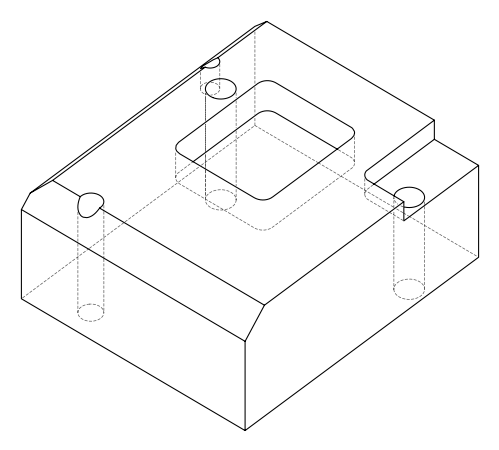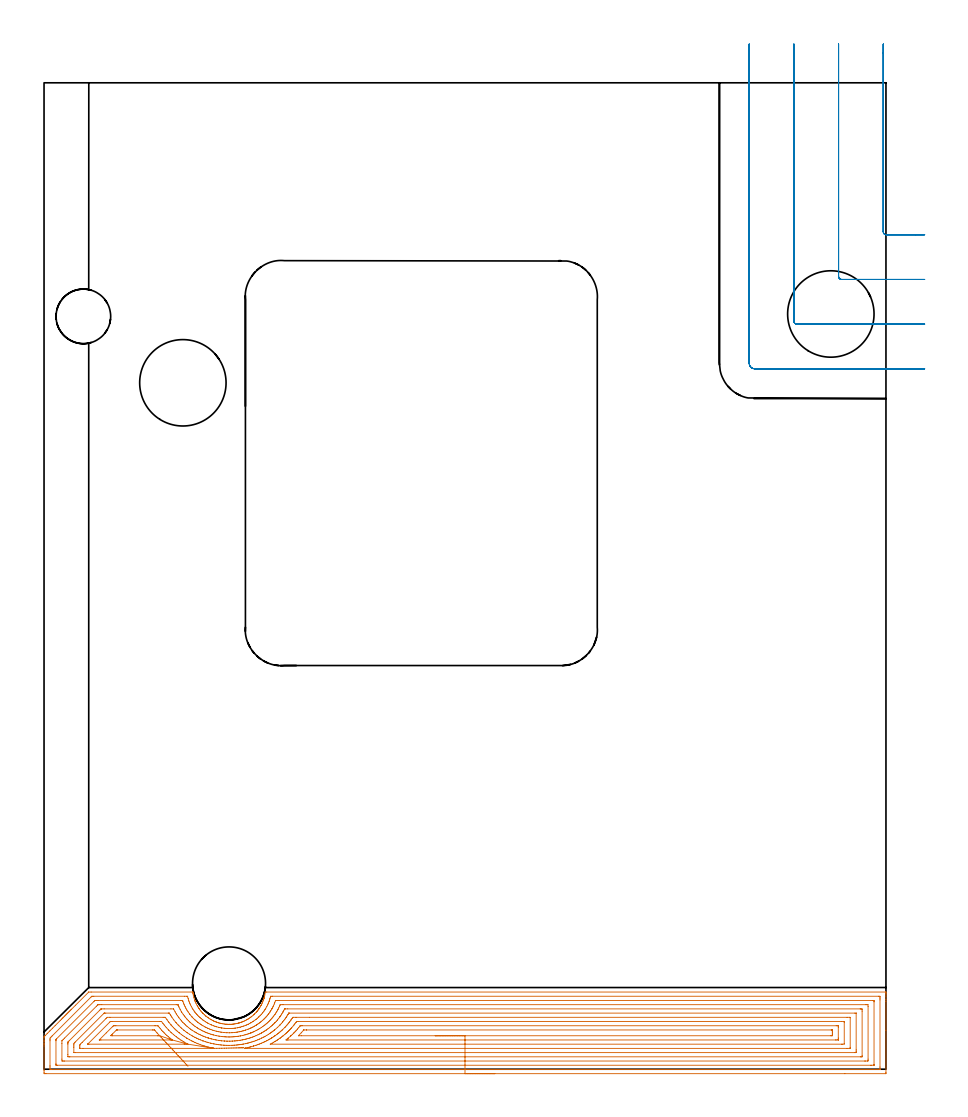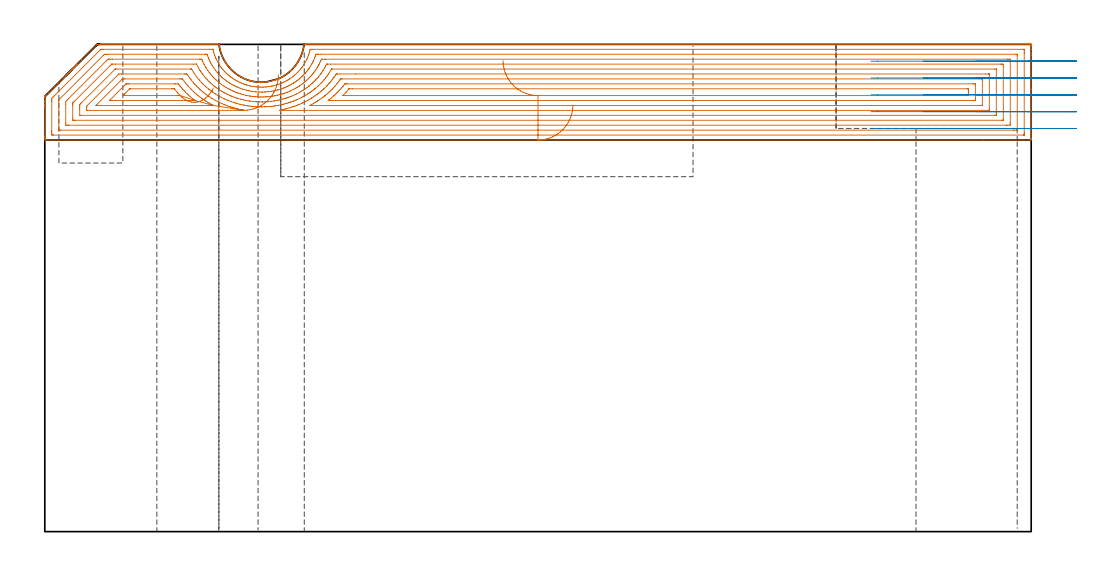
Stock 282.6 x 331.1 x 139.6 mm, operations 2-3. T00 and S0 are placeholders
(PLAN: 12 operations, 8 tool changes, 73.2 min)
(1 AREA_MILL | FG_CHAMFER_SURFACE | UGT0205_001 | 14.87 min | 36488 mm3)
(2 AREA_MILL_1 | FG_CHAMFER_SURFACE_1 | UGT0205_001 | 22.44 min | 104309 mm3)
(3 MILL_CORNER_NOTCH_RECTANGULAR | CORNER_NOTCH_RECTANGULAR | UGT0201_094 | Follow Part, ap 5, ae 75% | 5.41 min | 142073 mm3)
(4 MILL_RECTANGULAR_POCKET | POCKET_RECTANGULAR_STRAIGHT | NXT0201_012 | Follow Part, ap 4, ae 75% | 27.15 min | 603683 mm3)
(5 MILL_BLIND_HOLE_FROM_SOLID_MATERIAL | STEP1POCKET | NXT0201_012 | Spiral | 0.36 min | 8154 mm3)
(6 INDEXABLE_INSERT_DRILL_THROUGH_HOLE_FROM_SOLID | STEP1HOLE | NXT0302_029 | 0.58 min | 92146 mm3)
(7 INDEXABLE_INSERT_DRILL_THROUGH_HOLE_FROM_SOLID_1 | STEP1HOLE_2 | NXT0302_029 | 0.48 min | 76244 mm3)
(8 SPOT_DRILL | STEP1HOLE_1 | NXT0321_9005460120000 | 0.05 min | 128 mm3)
(9 DRILL_BLIND_HOLE_INTO_CENTER | STEP1HOLE_1 | NXT0301_035 | 0.05 min | 228 mm3)
(10 GUN_DRILL_THROUGH_HOLE | STEP1HOLE_1 | UGT0307_002 | 0.63 min | 3672 mm3)
(11 SPADE_DRILL_TO_ENLARGE_THROUGH_HOLE | STEP1HOLE_1 | UGT0306_006 | 0.59 min | 22113 mm3)
(12 DRILL_TO_ENLARGE_THROUGH_HOLE | STEP1HOLE_1 | UGT0301_058 | 0.6 min | 38709 mm3)
(TOOL UGT0205_001 | Chamfer Mill 20 x 3 x 45 deg. | D20 FL50 Z2)
(TOOL UGT0201_094 | End mill 20 mm | D20 FL38 Z4)
(TOOL NXT0201_012 | ENDMILL 16mm [2P460-1600-NA 1630] | D16 FL38 Z6)
(TOOL NXT0302_029 | Index. Insert Drill 29mm [880-D2900L32-05] | D29 PA176 FL145 Z2)
(TOOL NXT0321_9005460120000 | NC Spot Drill, 142deg, 12mm, Carbide, Uncoated | D12 PA142 FL30 Z2)
(TOOL NXT0301_035 | Carbide Drill 6.4mm [860.1-0640-032A1-MM 2214] | D6.4 PA140 FL53 Z2)
(TOOL UGT0307_002 | Gun Drill 6 mm | D6 PA130 FL24 Z1)
(TOOL UGT0306_006 | Spade Drill 15.5mm | D15.5 PA132 FL10 Z2)
(TOOL UGT0301_058 | Twist Drill 24.5 mm | D24.5 PA118 FL160 Z2)
(OP 2 AREA_MILL_1)
G17 G21 G94 G90
T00 M6
G54
G17 G0 G90 X151.3 Y-1.5 S1061 M3
G43 Z149.6 H0
Z122.2
G94 G1 X151.262 Z121.328 F250.
X151.148 Z120.464
X150.959 Z119.612
X150.697 Z118.78
X150.363 Z117.974
X149.96 Z117.2
X149.492 Z116.464
X148.96 Z115.772
X148.371 Z115.129
X147.728 Z114.54
X147.036 Z114.009
X146.3 Z113.54
X145.526 Z113.137
X144.72 Z112.803
X143.888 Z112.541
X143.036 Z112.352
X142.172 Z112.238
X141.3 Z112.2
X0.616
X0.151 Y-1.495 Z112.203
X0.009 Y-1.492 Z112.206
X0.005 Y-1.036 Z112.662
X0. Y-0.427 Z113.271
Y7.788 Z121.482
Y8.335 Z122.032
Y8.67 Z122.367
Y9.218 Z122.914
Y9.553 Z123.248
Y10.542 Z124.241
X0.008 Y10.876 Z124.576
X0.01 Y10.899 Z124.598
X0.17 Y11.067 Z124.767
X0.368 Y11.268 Z124.968
X0.418 Y11.318 Z125.017
X1.063 Y11.963 Z125.662
X1.956 Y12.856 Z126.556
X2.849 Y13.75 Z127.449
X3.743 Y14.643 Z128.342
X5.417 Y16.318 Z130.016
X5.529 Y16.431 Z130.127
X5.88 Y16.78 Z130.48
X6.064 Y16.964 Z130.664
X6.299 Y17.2 Z130.898
X6.422 Y17.324 Z131.02
X6.593 Y17.494 Z131.192
X6.869 Y17.77 Z131.468
X7.033 Y17.935 Z131.63
X7.196 Y18.097 Z131.795
X7.316 Y18.217 Z131.914
X7.474 Y18.377 Z132.072
X7.632 Y18.533 Z132.23
X7.762 Y18.663 Z132.361
X7.915 Y18.818 Z132.513
X8.068 Y18.969 Z132.666
X8.209 Y19.11 Z132.808
X8.357 Y19.259 Z132.954
X8.503 Y19.405 Z133.102
X8.655 Y19.556 Z133.254
X8.798 Y19.7 Z133.396
X8.939 Y19.84 Z133.538
X9.102 Y20.003 Z133.701
X9.239 Y20.141 Z133.837
X10.563 Y21.465 Z135.161
X14.908 Y25.809 Z139.507
X14.984 Y25.879 Z139.577
X15.004 Y25.894 Z139.592
X15.801 Y25.9 Z139.6
X49.744
X49.924 Y25.895 Z139.59
X49.933 Y25.88 Z139.58
X49.949 Y25.774 Z139.474
X49.967 Y25.667 Z139.367
X50.007 Y25.436 Z139.133
X50.027 Y25.317 Z139.016
X50.09 Y24.951 Z138.651
X50.102 Y24.879 Z138.579
X50.319 Y23.985 Z137.685
X50.6 Y23.091 Z136.79
X50.637 Y22.986 Z136.684
X50.646 Y22.961 Z136.66
X50.696 Y22.833 Z136.53
X50.976 Y22.196 Z135.896
X51.424 Y21.302 Z135.002
X51.504 Y21.157 Z134.856
X51.589 Y21.015 Z134.712
X51.631 Y20.949 Z134.648
X51.828 Y20.644 Z134.343
X51.869 Y20.583 Z134.28
X51.905 Y20.526 Z134.225
X51.981 Y20.408 Z134.107
X52.126 Y20.202 Z133.901
X52.169 Y20.141 Z133.838
X52.214 Y20.076 Z133.775
X52.225 Y20.061 Z133.76
X52.424 Y19.796 Z133.495
X52.482 Y19.72 Z133.417
X52.648 Y19.513 Z133.213
X53.005 Y19.105 Z132.804
X53.271 Y18.818 Z132.517
X53.374 Y18.706 Z132.405
X53.462 Y18.619 Z132.318
X53.859 Y18.247 Z131.946
X54.206 Y17.939 Z131.639
X54.267 Y17.886 Z131.585
X54.387 Y17.788 Z131.488
X54.465 Y17.725 Z131.424
X54.809 Y17.463 Z131.161
X55.017 Y17.314 Z131.012
X55.16 Y17.212 Z130.909
X55.748 Y16.831 Z130.529
X55.997 Y16.685 Z130.383
X56.052 Y16.653 Z130.35
X56.13 Y16.612 Z130.308
X56.496 Y16.415 Z130.112
X56.592 Y16.369 Z130.065
X56.694 Y16.318 Z130.017
X56.787 Y16.272 Z129.971
X56.89 Y16.224 Z129.919
X56.945 Y16.196 Z129.893
X57.331 Y16.025 Z129.725
X57.535 Y15.936 Z129.635
X57.783 Y15.842 Z129.54
X57.838 Y15.821 Z129.519
X58.283 Y15.668 Z129.363
X58.599 Y15.57 Z129.265
X58.73 Y15.529 Z129.225
X59.078 Y15.435 Z129.134
X59.176 Y15.409 Z129.108
X59.623 Y15.309 Z129.006
X60.069 Y15.226 Z128.924
X60.515 Y15.161 Z128.855
X60.962 Y15.11 Z128.807
X61.212 Y15.091 Z128.788
X61.356 Y15.082 Z128.775
X61.408 Y15.078 Z128.772
X61.65 Y15.068 Z128.763
X61.675 Y15.067 Z128.762
X61.854 Y15.061 Z128.754
X62.171 Z128.752
X62.23 Y15.06
X62.249
X62.301 Y15.059 Z128.755
X62.324 Z128.756
X62.747 Y15.073 Z128.772
X63.142 Y15.101 Z128.8
X63.193 Y15.105 Z128.803
X63.64 Y15.152 Z128.852
X63.774 Y15.172 Z128.871
X64.086 Y15.217 Z128.916
X64.533 Y15.301 Z128.997
X64.929 Y15.39 Z129.083
X64.979 Y15.4 Z129.096
X65.282 Y15.478 Z129.178
X65.426 Y15.516 Z129.216
X65.433 Y15.518 Z129.218
X65.63 Y15.582 Z129.275
X65.822 Y15.642 Z129.334
X65.872 Y15.656 Z129.351
X66.001 Y15.7 Z129.399
X66.083 Y15.729 Z129.428
X66.269 Y15.798 Z129.491
X66.489 Y15.875 Z129.571
X66.666 Y15.938 Z129.634
X66.715 Y15.958 Z129.654
X66.764 Y15.978 Z129.674
X67.212 Y16.175 Z129.875
X67.657 Y16.39 Z130.087
X67.976 Y16.56 Z130.26
X68.058 Y16.604 Z130.304
X68.454 Y16.831 Z130.529
X68.549 Y16.889 Z130.587
X68.999 Y17.186 Z130.885
X69.442 Y17.498 Z131.197
X69.666 Y17.673 Z131.373
X69.732 Y17.725 Z131.424
X70.335 Y18.238 Z131.938
X70.365 Y18.268 Z131.967
X70.477 Y18.377 Z132.072
X70.586 Y18.48 Z132.177
X70.733 Y18.619 Z132.318
X71.227 Y19.136 Z132.833
X71.332 Y19.259 Z132.955
X71.479 Y19.43 Z133.129
X71.551 Y19.513 Z133.213
X71.588 Y19.56 Z133.259
X71.697 Y19.7 Z133.396
X71.777 Y19.8 Z133.499
X71.841 Y19.882 Z133.581
X72.075 Y20.196 Z133.895
X72.12 Y20.257 Z133.956
X72.17 Y20.33 Z134.029
X72.223 Y20.408 Z134.107
X72.521 Y20.876 Z134.574
X72.791 Y21.334 Z135.032
X72.861 Y21.465 Z135.161
X72.968 Y21.659 Z135.357
X73.013 Y21.741 Z135.439
X73.09 Y21.906 Z135.602
X73.229 Y22.198 Z135.895
X73.422 Y22.642 Z136.341
X73.593 Y23.091 Z136.79
X73.712 Y23.45 Z137.149
X73.761 Y23.596 Z137.293
X73.785 Y23.671 Z137.366
X73.823 Y23.784 Z137.48
X73.861 Y23.898 Z137.597
X73.89 Y23.985 Z137.684
X73.905 Y24.038 Z137.737
X74.023 Y24.553 Z138.247
X74.098 Y24.881 Z138.577
X74.251 Y25.774 Z139.473
X74.278 Y25.893 Z139.592
X74.754 Y25.9 Z139.6
X282.43
X282.592 Y25.897 Z139.588
X282.593 Y25.891 Z139.582
X282.6 Y25.547 Z139.247
Y25.223 Z138.923
Y24.553 Z138.248
Y23.336 Z137.033
Y22.788 Z136.483
Y13.067 Z126.764
Y-1.036 Z112.662
X282.597 Y-1.312 Z112.386
X282.59 Y-1.492 Z112.206
X282.408 Y-1.499 Z112.199
X268.795 Y-1.5 Z112.2
X141.3
Y-0.086 Z113.614
X2.403 Y-0.085 Z113.615
X2.333
X2.026 Y-0.079 Z113.621
X2.01 Y0.021 Z113.721
X2.003 Y0.241 Z113.941
X2.001 Y0.729 Z114.429
X2. Y1.127 Z114.827
X2.001 Y9.553 Z123.253
X2.002 Y9.948 Z123.648
X2.01 Y10.435 Z124.135
X2.199 Y10.637 Z124.337
X2.403 Y10.851 Z124.551
X2.637 Y11.087 Z124.787
X2.867 Y11.318 Z125.018
X15.801 Y24.251 Z137.951
X15.955 Y24.402 Z138.102
X16.007 Y24.45 Z138.15
X16.034 Y24.473 Z138.173
X16.077 Y24.479 Z138.179
X16.282 Y24.482 Z138.182
X16.694 Y24.485 Z138.185
X47.133 Y24.486 Z138.186
X47.957 Y24.484 Z138.184
X48.028 Y24.483 Z138.183
X48.148 Y24.479 Z138.179
X48.175 Y24.427 Z138.127
X48.183 Y24.407 Z138.107
X48.213 Y24.3 Z138.
X48.379 Y23.671 Z137.371
X48.557 Y23.078 Z136.778
X48.656 Y22.788 Z136.488
X48.851 Y22.272 Z135.972
X49.015 Y21.906 Z135.606
X49.149 Y21.611 Z135.311
X49.452 Y21.024 Z134.724
X49.744 Y20.481 Z134.181
X49.963 Y20.141 Z133.841
X50.37 Y19.523 Z133.223
X50.565 Y19.259 Z132.959
X50.637 Y19.163 Z132.863
X50.996 Y18.726 Z132.426
X51.301 Y18.377 Z132.077
X51.53 Y18.123 Z131.823
X51.844 Y17.8 Z131.5
X52.166 Y17.494 Z131.194
X52.424 Y17.259 Z130.959
X52.774 Y16.955 Z130.655
X53.202 Y16.612 Z130.312
X53.317 Y16.524 Z130.224
X53.66 Y16.273 Z129.973
X54.21 Y15.915 Z129.615
X54.507 Y15.729 Z129.429
X54.883 Y15.512 Z129.212
X55.103 Y15.394 Z129.094
X55.808 Y15.033 Z128.733
X55.997 Y14.949 Z128.649
X56.232 Y14.847 Z128.547
X56.89 Y14.582 Z128.282
X57.352 Y14.421 Z128.121
X57.783 Y14.283 Z127.983
X57.923 Y14.241 Z127.941
X58.634 Y14.048 Z127.748
X58.676 Y14.038 Z127.738
X59.001 Y13.965 Z127.665
X59.478 Y13.874 Z127.574
X59.569 Y13.858 Z127.558
X59.698 Y13.838 Z127.538
X60.463 Y13.74 Z127.44
X60.719 Y13.712 Z127.412
X61.356 Y13.668 Z127.368
X61.669 Y13.655 Z127.355
X62.249 Y13.649 Z127.349
X62.561 Y13.657 Z127.357
X63.142 Y13.686 Z127.386
X63.406 Y13.705 Z127.405
X64.036 Y13.773 Z127.473
X64.205 Y13.797 Z127.497
X64.929 Y13.912 Z127.612
X64.974 Y13.92 Z127.62
X65.196 Y13.965 Z127.665
X65.755 Y14.097 Z127.797
X65.822 Y14.114 Z127.814
X66.396 Y14.28 Z127.98
X66.715 Y14.379 Z128.079
X67.066 Y14.501 Z128.201
X67.609 Y14.695 Z128.395
X67.719 Y14.738 Z128.438
X67.976 Y14.847 Z128.547
X68.403 Y15.042 Z128.742
X68.502 Y15.089 Z128.789
X68.931 Y15.306 Z129.006
X69.395 Y15.553 Z129.253
X69.509 Y15.617 Z129.317
X69.699 Y15.729 Z129.429
X70.057 Y15.958 Z129.658
X70.288 Y16.111 Z129.811
X70.998 Y16.612 Z130.312
X71.102 Y16.69 Z130.39
X71.181 Y16.753 Z130.453
X71.583 Y17.097 Z130.797
X72.06 Y17.509 Z131.209
X72.075 Y17.524 Z131.224
X72.501 Y17.955 Z131.655
X72.914 Y18.377 Z132.077
X72.931 Y18.395 Z132.095
X72.94 Y18.404 Z132.104
X72.968 Y18.437 Z132.137
X73.34 Y18.892 Z132.592
X73.632 Y19.259 Z132.959
X73.731 Y19.388 Z133.088
X73.861 Y19.564 Z133.264
X74.093 Y19.912 Z133.612
X74.24 Y20.141 Z133.841
X74.433 Y20.459 Z134.159
X74.765 Y21.024 Z134.724
X75.051 Y21.613 Z135.313
X75.185 Y21.906 Z135.606
X75.324 Y22.226 Z135.926
X75.543 Y22.788 Z136.488
X75.571 Y22.864 Z136.564
X75.648 Y23.091 Z136.791
X75.789 Y23.531 Z137.231
X75.83 Y23.671 Z137.371
X75.975 Y24.23 Z137.93
X76.013 Y24.372 Z138.072
X76.04 Y24.469 Z138.169
X76.129 Y24.479 Z138.179
X76.541 Y24.485 Z138.185
X76.61
X280.197
X280.267
X280.574 Y24.479 Z138.179
X280.59 Y24.379 Z138.079
X280.597 Y24.159 Z137.859
X280.599 Y23.671 Z137.371
X280.6 Y23.273 Z136.973
Y0.729 Z114.429
X280.599 Y0.333 Z114.033
X280.59 Y-0.066 Z113.634
X280.588 Y-0.08 Z113.62
X280.582 Y-0.082 Z113.618
X280.558 Y-0.084 Z113.616
X280.507 Y-0.085 Z113.615
X280.403 Y-0.086 Z113.614
X141.3
Y1.328 Z115.028
X4.475 Y1.329 Z115.029
X4.189 Y1.331 Z115.031
X4.094 Y1.332 Z115.032
X4.026 Y1.335 Z115.035
X4.01 Y1.425 Z115.125
X4.005 Y1.612 Z115.312
X4.001 Y1.797 Z115.497
Y9.553 Z123.253
X4.002 Y9.737 Z123.437
X4.01 Y9.926 Z123.626
X4.024 Y10.012 Z123.712
X4.066 Y10.059 Z123.759
X4.189 Y10.189 Z123.889
X16.789 Y22.788 Z136.488
X17.057 Y23.046 Z136.746
X17.308 Y23.065 Z136.765
X17.588 Y23.067 Z136.767
X18.195 Y23.071 Z136.771
X45.885
X46.171 Y23.07 Z136.77
X46.457 Y23.066 Z136.766
X46.49 Y23.065 Z136.765
X46.505 Y23.049 Z136.749
X46.525 Y23. Z136.7
X46.557 Y22.916 Z136.616
X46.601 Y22.788 Z136.488
X46.827 Y22.14 Z135.84
X46.923 Y21.906 Z135.606
X47.064 Y21.571 Z135.271
X47.328 Y21.024 Z134.724
X47.575 Y20.519 Z134.219
X47.786 Y20.141 Z133.841
X47.957 Y19.841 Z133.541
X48.343 Y19.259 Z132.959
X48.851 Y18.531 Z132.231
X48.973 Y18.377 Z132.077
X49.497 Y17.738 Z131.438
X49.717 Y17.494 Z131.194
X49.744 Y17.465 Z131.165
X50.168 Y17.027 Z130.727
X50.596 Y16.612 Z130.312
X50.637 Y16.573 Z130.273
X51.06 Y16.194 Z129.894
X51.53 Y15.81 Z129.51
X51.635 Y15.729 Z129.429
X52.088 Y15.396 Z129.096
X52.424 Y15.163 Z128.863
X52.903 Y14.847 Z128.547
X53.317 Y14.591 Z128.291
X53.927 Y14.245 Z127.945
X54.21 Y14.101 Z127.801
X54.485 Y13.965 Z127.665
X54.905 Y13.769 Z127.469
X55.103 Y13.681 Z127.381
X55.605 Y13.469 Z127.169
X55.997 Y13.317 Z127.017
X56.668 Y13.082 Z126.782
X56.89 Y13.011 Z126.711
X56.994 Y12.98 Z126.68
X57.783 Y12.769 Z126.469
X58.205 Y12.666 Z126.366
X58.676 Y12.568 Z126.268
X59.312 Y12.454 Z126.154
X59.569 Y12.418 Z126.118
X60.342 Y12.319 Z126.019
X60.463 Y12.308 Z126.008
X61.307 Y12.248 Z125.948
X61.356 Y12.246 Z125.946
X62.219 Y12.229 Z125.929
X62.249 Y12.23 Z125.93
X63.081 Y12.26 Z125.96
X63.142 Y12.264 Z125.964
X63.907 Y12.327 Z126.027
X64.036 Y12.341 Z126.041
X64.699 Y12.427 Z126.127
X64.929 Y12.464 Z126.164
X65.463 Y12.554 Z126.254
X65.822 Y12.628 Z126.328
X66.195 Y12.714 Z126.414
X66.715 Y12.847 Z126.547
X66.902 Y12.898 Z126.598
X67.536 Y13.082 Z126.782
X67.591 Y13.1 Z126.8
X67.609 Y13.106 Z126.806
X68.245 Y13.336 Z127.036
X68.502 Y13.431 Z127.131
X68.884 Y13.587 Z127.287
X69.395 Y13.811 Z127.511
X69.502 Y13.859 Z127.559
X69.722 Y13.965 Z127.665
X70.096 Y14.155 Z127.855
X70.288 Y14.257 Z127.957
X70.671 Y14.469 Z128.169
X71.181 Y14.765 Z128.465
X71.233 Y14.797 Z128.497
X71.311 Y14.847 Z128.547
X71.763 Y15.155 Z128.855
X72.075 Y15.37 Z129.07
X72.285 Y15.522 Z129.222
X72.562 Y15.729 Z129.429
X72.787 Y15.908 Z129.608
X72.968 Y16.058 Z129.758
X73.266 Y16.317 Z130.017
X73.598 Y16.612 Z130.312
X73.734 Y16.738 Z130.438
X73.861 Y16.86 Z130.56
X74.178 Y17.182 Z130.882
X74.48 Y17.494 Z131.194
X74.611 Y17.636 Z131.336
X74.754 Y17.797 Z131.497
X75.018 Y18.116 Z131.816
X75.227 Y18.377 Z132.077
X75.409 Y18.612 Z132.312
X75.648 Y18.928 Z132.628
X75.783 Y19.125 Z132.825
X75.87 Y19.259 Z132.959
X76.127 Y19.668 Z133.368
X76.416 Y20.141 Z133.841
X76.462 Y20.219 Z133.919
X76.541 Y20.358 Z134.058
X76.769 Y20.799 Z134.499
X76.879 Y21.024 Z134.724
X77.055 Y21.398 Z135.098
X77.277 Y21.906 Z135.606
X77.323 Y22.016 Z135.716
X77.434 Y22.306 Z136.006
X77.66 Y22.954 Z136.654
X77.687 Y23.026 Z136.726
X77.7 Y23.057 Z136.757
X77.756 Y23.064 Z136.764
X78.044 Y23.069 Z136.769
X78.327 Y23.07 Z136.77
X78.934 Y23.071 Z136.771
X278.125
X278.411 Y23.069 Z136.769
X278.506 Y23.067 Z136.767
X278.574 Y23.065 Z136.765
X278.59 Y22.975 Z136.675
X278.595 Y22.788 Z136.488
X278.599 Y22.603 Z136.303
Y1.612 Z115.312
X278.597 Y1.428 Z115.128
X278.59 Y1.363 Z115.063
X278.582 Y1.335 Z115.035
X278.553 Y1.334 Z115.034
X278.411 Y1.331 Z115.031
X277.804 Y1.329 Z115.029
X277.518 Y1.328 Z115.028
X141.3
Y2.743 Z116.443
X6.869
X6.616 Y2.744 Z116.444
X6.125 Y2.748 Z116.448
X6.014 Y2.75 Z116.45
X6. Y3.376 Z117.076
Y8.646 Z122.346
X6.006 Y9.523 Z123.223
X6.011 Y9.553 Z123.253
X6.435 Y9.982 Z123.682
X6.869 Y10.42 Z124.12
X17.588 Y21.139 Z134.839
X17.975 Y21.524 Z135.224
X18.05 Y21.595 Z135.295
X18.097 Y21.636 Z135.336
X18.124 Y21.65 Z135.35
X18.161 Y21.652 Z135.352
X18.481 Y21.656 Z135.356
X18.733 Y21.657 Z135.357
X19.374
X44.385
X44.638 Y21.656 Z135.356
X44.862 Y21.652 Z135.352
X44.915 Y21.65 Z135.35
X44.936 Y21.637 Z135.337
X44.954 Y21.603 Z135.303
X44.99 Y21.526 Z135.226
X45.156 Y21.144 Z134.844
X45.212 Y21.024 Z134.724
X45.278 Y20.885 Z134.585
X45.651 Y20.141 Z133.841
X46.07 Y19.359 Z133.059
X46.13 Y19.259 Z132.959
X46.171 Y19.194 Z132.894
X46.73 Y18.377 Z132.077
X47.064 Y17.901 Z131.601
X47.391 Y17.494 Z131.194
X47.957 Y16.823 Z130.523
X48.152 Y16.612 Z130.312
X48.493 Y16.254 Z129.954
X48.851 Y15.904 Z129.604
X49.043 Y15.729 Z129.429
X49.744 Y15.118 Z128.818
X50.075 Y14.847 Z128.547
X50.637 Y14.422 Z128.122
X51.303 Y13.965 Z127.665
X51.53 Y13.815 Z127.515
X51.949 Y13.551 Z127.251
X52.424 Y13.285 Z126.985
X52.798 Y13.082 Z126.782
X53.317 Y12.822 Z126.522
X53.836 Y12.57 Z126.27
X54.21 Y12.41 Z126.11
X54.717 Y12.2 Z125.9
X55.103 Y12.052 Z125.752
X55.341 Y11.966 Z125.666
X55.997 Y11.751 Z125.451
X56.645 Y11.56 Z125.26
X56.89 Y11.494 Z125.194
X57.577 Y11.318 Z125.018
X57.783 Y11.273 Z124.973
X57.84 Y11.261 Z124.961
X58.676 Y11.109 Z124.809
X58.931 Y11.066 Z124.766
X59.569 Y10.982 Z124.682
X59.958 Y10.934 Z124.634
X60.463 Y10.889 Z124.589
X60.928 Y10.858 Z124.558
X61.356 Y10.836 Z124.536
X61.854 Y10.826 Z124.526
X62.249 Y10.821 Z124.521
X62.737 Y10.836 Z124.536
X63.142 Y10.852 Z124.552
X63.585 Y10.88 Z124.58
X64.036 Y10.916 Z124.616
X64.405 Y10.952 Z124.652
X64.929 Y11.019 Z124.719
X65.193 Y11.056 Z124.756
X65.822 Y11.158 Z124.858
X65.958 Y11.183 Z124.883
X66.62 Y11.318 Z125.018
X66.697 Y11.335 Z125.035
X66.715 Y11.34 Z125.04
X67.404 Y11.519 Z125.219
X67.609 Y11.576 Z125.276
X68.094 Y11.721 Z125.421
X68.502 Y11.848 Z125.548
X68.766 Y11.939 Z125.639
X69.395 Y12.158 Z125.858
X69.426 Y12.17 Z125.87
X69.503 Y12.2 Z125.9
X70.051 Y12.434 Z126.134
X70.288 Y12.539 Z126.239
X70.663 Y12.712 Z126.412
X71.181 Y12.961 Z126.661
X71.263 Y13.002 Z126.702
X71.415 Y13.082 Z126.782
X71.837 Y13.317 Z127.017
X72.075 Y13.453 Z127.153
X72.397 Y13.647 Z127.347
X72.906 Y13.965 Z127.665
X72.943 Y13.989 Z127.689
X72.968 Y14.006 Z127.706
X73.464 Y14.357 Z128.057
X73.861 Y14.644 Z128.344
X74.126 Y14.847 Z128.547
X74.47 Y15.128 Z128.828
X74.754 Y15.367 Z129.067
X74.948 Y15.538 Z129.238
X75.16 Y15.729 Z129.429
X75.409 Y15.965 Z129.665
X75.648 Y16.196 Z129.896
X75.855 Y16.407 Z130.107
X76.05 Y16.612 Z130.312
X76.285 Y16.865 Z130.565
X76.541 Y17.157 Z130.857
X76.815 Y17.494 Z131.194
X77.086 Y17.838 Z131.538
X77.434 Y18.289 Z131.989
X77.47 Y18.341 Z132.041
X77.494 Y18.377 Z132.077
X77.818 Y18.879 Z132.579
X78.058 Y19.259 Z132.959
X78.159 Y19.425 Z133.125
X78.327 Y19.71 Z133.41
X78.48 Y19.991 Z133.691
X78.558 Y20.141 Z133.841
X78.777 Y20.58 Z134.28
X78.987 Y21.024 Z134.724
X79.06 Y21.183 Z134.883
X79.221 Y21.553 Z135.253
X79.262 Y21.638 Z135.338
X79.287 Y21.65 Z135.35
X79.347 Y21.653 Z135.353
X79.474 Y21.655 Z135.355
X80.114 Y21.657 Z135.357
X80.366
X275.731
X275.984 Y21.656 Z135.356
X276.474 Y21.652 Z135.352
X276.586 Y21.65 Z135.35
X276.6 Y21.024 Z134.724
Y3.376 Z117.076
X276.59 Y2.947 Z116.647
X276.577 Y2.75 Z116.45
X276.368 Y2.747 Z116.447
X275.731 Y2.743 Z116.443
X275.479
X141.3
Y4.157 Z117.857
X8.655
X8.552 Y4.159 Z117.859
X8.347 Y4.163 Z117.863
X8.01 Y4.173 Z117.873
X8.008 Y4.259 Z117.959
X8.001 Y4.905 Z118.605
X8. Y8.435 Z122.135
X8.002 Y8.67 Z122.37
X8.007 Y8.994 Z122.694
X8.01 Y9.074 Z122.774
X8.04 Y9.13 Z122.83
X8.113 Y9.206 Z122.906
X8.452 Y9.553 Z123.253
X8.553 Y9.654 Z123.354
X18.762 Y19.864 Z133.564
X19.042 Y20.141 Z133.841
X19.111 Y20.205 Z133.905
X19.136 Y20.226 Z133.926
X19.17 Y20.236 Z133.936
X19.274 Y20.24 Z133.94
X19.374 Y20.242 Z133.942
X20.164 Y20.243 Z133.943
X42.598
X43.39 Y20.241 Z133.941
X43.439 Y20.239 Z133.939
X43.459 Y20.236 Z133.936
X43.491 Y20.202 Z133.902
X43.99 Y19.259 Z132.959
X44.385 Y18.564 Z132.264
X44.507 Y18.377 Z132.077
X44.744 Y18.022 Z131.722
X45.112 Y17.494 Z131.194
X45.278 Y17.264 Z130.964
X45.807 Y16.612 Z130.312
X46.171 Y16.183 Z129.883
X46.584 Y15.729 Z129.429
X47.064 Y15.241 Z128.941
X47.48 Y14.847 Z128.547
X47.957 Y14.43 Z128.13
X48.509 Y13.965 Z127.665
X48.851 Y13.7 Z127.4
X49.208 Y13.433 Z127.133
X49.707 Y13.082 Z126.782
X49.744 Y13.057 Z126.757
X49.827 Y13. Z126.7
X50.637 Y12.491 Z126.191
X50.821 Y12.381 Z126.081
X51.138 Y12.2 Z125.9
X51.53 Y11.988 Z125.688
X51.978 Y11.76 Z125.46
X52.424 Y11.542 Z125.242
X52.903 Y11.318 Z125.018
X53.317 Y11.14 Z124.84
X53.627 Y11.011 Z124.711
X54.21 Y10.786 Z124.486
X55.038 Y10.5 Z124.2
X55.103 Y10.479 Z124.179
X55.241 Y10.435 Z124.135
X55.997 Y10.223 Z123.923
X56.293 Y10.142 Z123.842
X56.89 Y9.995 Z123.695
X57.458 Y9.874 Z123.574
X57.783 Y9.812 Z123.512
X58.553 Y9.674 Z123.374
X58.676 Y9.656 Z123.356
X59.464 Y9.553 Z123.253
X59.569 Y9.54 Z123.24
X59.584 Y9.538 Z123.238
X60.463 Y9.465 Z123.165
X60.559 Y9.458 Z123.158
X61.356 Y9.42 Z123.12
X61.495 Y9.415 Z123.115
X62.249 Y9.407 Z123.107
X62.396 Y9.408 Z123.108
X63.142 Y9.431 Z123.131
X63.26 Y9.437 Z123.137
X64.036 Y9.487 Z123.187
X64.097 Y9.492 Z123.192
X64.753 Y9.553 Z123.253
X64.909 Y9.573 Z123.273
X64.929 Y9.575 Z123.275
X65.69 Y9.683 Z123.383
X65.822 Y9.704 Z123.404
X66.451 Y9.814 Z123.514
X66.715 Y9.867 Z123.567
X67.188 Y9.968 Z123.668
X67.609 Y10.069 Z123.769
X67.903 Y10.144 Z123.844
X68.502 Y10.304 Z124.004
X68.605 Y10.333 Z124.033
X68.949 Y10.435 Z124.135
X69.286 Y10.543 Z124.243
X69.395 Y10.579 Z124.279
X69.945 Y10.775 Z124.475
X70.288 Y10.9 Z124.6
X70.591 Y11.019 Z124.719
X71.181 Y11.261 Z124.961
X71.221 Y11.278 Z124.978
X71.309 Y11.318 Z125.018
X71.828 Y11.562 Z125.262
X72.075 Y11.681 Z125.381
X72.423 Y11.856 Z125.556
X72.968 Y12.142 Z125.842
X73.006 Y12.162 Z125.862
X73.073 Y12.2 Z125.9
X73.564 Y12.493 Z126.193
X73.861 Y12.673 Z126.373
X74.112 Y12.835 Z126.535
X74.489 Y13.082 Z126.782
X74.646 Y13.189 Z126.889
X74.754 Y13.265 Z126.965
X75.162 Y13.562 Z127.262
X75.648 Y13.92 Z127.62
X75.673 Y13.94 Z127.64
X75.703 Y13.965 Z127.665
X76.153 Y14.348 Z128.048
X76.541 Y14.679 Z128.379
X76.63 Y14.759 Z128.459
X76.726 Y14.847 Z128.547
X77.085 Y15.192 Z128.892
X77.434 Y15.533 Z129.233
X77.532 Y15.633 Z129.333
X77.624 Y15.729 Z129.429
X77.96 Y16.092 Z129.792
X78.327 Y16.511 Z130.211
X78.373 Y16.566 Z130.266
X78.41 Y16.612 Z130.312
X78.765 Y17.062 Z130.762
X79.101 Y17.494 Z131.194
X79.152 Y17.562 Z131.262
X79.221 Y17.655 Z131.355
X79.509 Y18.091 Z131.791
X79.694 Y18.377 Z132.077
X79.854 Y18.633 Z132.333
X80.114 Y19.062 Z132.762
X80.186 Y19.188 Z132.888
X80.225 Y19.259 Z132.959
X80.493 Y19.767 Z133.467
X80.69 Y20.141 Z133.841
X80.727 Y20.21 Z133.91
X80.743 Y20.235 Z133.935
X80.802 Y20.238 Z133.938
X80.906 Y20.242 Z133.942
X81.007
X81.797 Y20.243 Z133.943
X273.945
X274.048 Y20.241 Z133.941
X274.253 Y20.237 Z133.937
X274.59 Y20.227 Z133.927
X274.592 Y20.141 Z133.841
X274.599 Y19.495 Z133.195
Y4.494 Z118.194
X274.596 Y4.259 Z117.959
X274.593 Y4.179 Z117.879
X274.591 Y4.164 Z117.864
X274.494 Y4.161 Z117.861
X274.357 Y4.159 Z117.859
X274.151 Y4.157 Z117.857
X274.048
X141.3
Y5.571 Z119.271
X10.442 Y5.572 Z119.272
X10.005
X10.004 Y5.574 Z119.274
X10.001 Y5.576 Z119.276
X10. Y7.342 Z121.042
X10.003 Y7.788 Z121.488
X10.008 Y8.217 Z121.917
X10.028 Y8.67 Z122.37
X10.231 Y8.879 Z122.579
X10.442 Y9.094 Z122.794
X19.995 Y18.646 Z132.346
X20.088 Y18.736 Z132.436
X20.165 Y18.805 Z132.505
X20.186 Y18.822 Z132.522
X20.211 Y18.824 Z132.524
X20.267 Y18.826 Z132.526
X20.703 Y18.828 Z132.528
X41.705
X41.857 Y18.827 Z132.527
X41.979 Y18.825 Z132.525
X42.055 Y18.822 Z132.522
X42.094 Y18.766 Z132.466
X42.328 Y18.377 Z132.077
X42.598 Y17.93 Z131.63
X42.891 Y17.494 Z131.194
X43.491 Y16.615 Z130.315
X43.499 Y16.604 Z130.304
X44.22 Y15.729 Z129.429
X44.385 Y15.535 Z129.235
X45.015 Y14.847 Z128.547
X45.278 Y14.579 Z128.279
X45.917 Y13.965 Z127.665
X46.171 Y13.739 Z127.439
X46.94 Y13.082 Z126.782
X47.064 Y12.981 Z126.681
X47.535 Y12.617 Z126.317
X47.957 Y12.316 Z126.016
X48.127 Y12.2 Z125.9
X48.851 Y11.727 Z125.427
X49.505 Y11.318 Z125.018
X49.744 Y11.177 Z124.877
X50.076 Y10.989 Z124.689
X50.637 Y10.7 Z124.4
X51.163 Y10.435 Z124.135
X51.53 Y10.261 Z123.961
X51.862 Y10.108 Z123.808
X52.424 Y9.875 Z123.575
X53.216 Y9.553 Z123.253
X53.317 Y9.515 Z123.215
X53.377 Y9.493 Z123.193
X54.21 Y9.22 Z122.92
X54.702 Y9.067 Z122.767
X55.103 Y8.954 Z122.654
X55.94 Y8.726 Z122.426
X55.997 Y8.712 Z122.412
X56.164 Y8.67 Z122.37
X56.89 Y8.518 Z122.218
X57.084 Y8.478 Z122.178
X57.783 Y8.355 Z122.055
X58.169 Y8.289 Z121.989
X58.676 Y8.222 Z121.922
X59.196 Y8.157 Z121.857
X59.569 Y8.12 Z121.82
X60.181 Y8.067 Z121.767
X60.463 Y8.048 Z121.748
X61.128 Y8.013 Z121.713
X61.356 Y8.006 Z121.706
X62.042 Y7.993 Z121.693
X62.249 Y7.992 Z121.692
X62.919 Y8.009 Z121.709
X63.142 Y8.018 Z121.718
X63.769 Y8.052 Z121.752
X64.036 Y8.071 Z121.771
X64.596 Y8.117 Z121.817
X64.929 Y8.15 Z121.85
X65.399 Y8.206 Z121.906
X65.822 Y8.262 Z121.962
X66.182 Y8.315 Z122.015
X66.715 Y8.403 Z122.103
X66.945 Y8.443 Z122.143
X67.609 Y8.576 Z122.276
X67.687 Y8.593 Z122.293
X68.029 Y8.67 Z122.37
X68.407 Y8.764 Z122.464
X68.502 Y8.789 Z122.489
X69.106 Y8.955 Z122.655
X69.395 Y9.038 Z122.738
X69.793 Y9.16 Z122.86
X70.288 Y9.316 Z123.016
X70.467 Y9.376 Z123.076
X70.972 Y9.553 Z123.253
X71.125 Y9.608 Z123.308
X71.181 Y9.63 Z123.33
X71.759 Y9.864 Z123.564
X72.075 Y9.996 Z123.696
X72.383 Y10.131 Z123.831
X72.968 Y10.393 Z124.093
X72.997 Y10.407 Z124.107
X73.054 Y10.435 Z124.135
X73.587 Y10.706 Z124.406
X73.861 Y10.849 Z124.549
X74.166 Y11.016 Z124.716
X74.706 Y11.318 Z125.018
X74.736 Y11.335 Z125.035
X74.754 Y11.346 Z125.046
X75.282 Y11.679 Z125.379
X75.648 Y11.912 Z125.612
X75.822 Y12.028 Z125.728
X76.074 Y12.2 Z125.9
X76.346 Y12.392 Z126.092
X76.541 Y12.533 Z126.233
X76.856 Y12.771 Z126.471
X77.262 Y13.082 Z126.782
X77.357 Y13.158 Z126.858
X77.434 Y13.222 Z126.922
X78.312 Y13.98 Z127.68
X79.209 Y14.859 Z128.559
X79.221 Y14.871 Z128.571
X79.635 Y15.32 Z129.02
X79.995 Y15.729 Z129.429
X80.05 Y15.793 Z129.493
X80.114 Y15.869 Z129.569
X80.444 Y16.286 Z129.986
X80.699 Y16.612 Z130.312
X80.832 Y16.785 Z130.485
X81.007 Y17.022 Z130.722
X81.199 Y17.305 Z131.005
X81.323 Y17.494 Z131.194
X81.545 Y17.845 Z131.545
X81.876 Y18.377 Z132.077
X81.885 Y18.391 Z132.091
X82.135 Y18.808 Z132.508
X82.151 Y18.822 Z132.522
X82.173 Y18.825 Z132.525
X82.227 Y18.827 Z132.527
X82.336 Y18.828 Z132.528
X272.158
X272.595 Y18.827 Z132.527
X272.596 Y18.826 Z132.526
X272.599 Y18.824 Z132.524
X272.6 Y6.47 Z120.17
X272.597 Y6.023 Z119.723
X272.594 Y5.593 Z119.293
X272.581 Y5.578 Z119.278
X272.558 Y5.575 Z119.275
X272.501 Y5.573 Z119.273
X272.387 Y5.572 Z119.272
X272.158 Y5.571 Z119.271
X141.3
Y6.985 Z120.685
X67.609 Y6.986 Z120.686
X67.527 Y6.987 Z120.687
X67.264 Y6.992 Z120.692
X67.451 Y7.061 Z120.761
X67.496 Y7.073 Z120.773
X67.609 Y7.099 Z120.799
X68.182 Y7.221 Z120.921
X68.346 Y7.258 Z120.958
X68.502 Y7.294 Z120.994
X68.903 Y7.391 Z121.091
X69.245 Y7.477 Z121.177
X69.395 Y7.516 Z121.216
X70.288 Y7.764 Z121.464
X70.307 Y7.77 Z121.47
X70.368 Y7.788 Z121.488
X70.983 Y7.985 Z121.685
X71.181 Y8.051 Z121.751
X71.645 Y8.213 Z121.913
X72.075 Y8.368 Z122.068
X72.295 Y8.453 Z122.153
X72.849 Y8.67 Z122.37
X72.933 Y8.705 Z122.405
X72.968 Y8.72 Z122.42
X73.549 Y8.979 Z122.679
X73.861 Y9.121 Z122.821
X74.157 Y9.261 Z122.961
X74.754 Y9.549 Z123.249
X74.762 Y9.553 Z123.253
X75.331 Y9.865 Z123.565
X75.648 Y10.041 Z123.741
X75.899 Y10.187 Z123.887
X76.32 Y10.435 Z124.135
X76.456 Y10.519 Z124.219
X76.541 Y10.572 Z124.272
X76.994 Y10.87 Z124.57
X77.434 Y11.162 Z124.862
X77.527 Y11.226 Z124.926
X77.656 Y11.318 Z125.018
X78.043 Y11.599 Z125.299
X78.327 Y11.809 Z125.509
X78.549 Y11.981 Z125.681
X78.824 Y12.2 Z125.9
X79.04 Y12.378 Z126.078
X79.221 Y12.53 Z126.23
X79.518 Y12.789 Z126.489
X79.852 Y13.082 Z126.782
X79.988 Y13.207 Z126.907
X80.114 Y13.326 Z127.026
X80.76 Y13.965 Z127.665
X80.882 Y14.088 Z127.788
X81.007 Y14.217 Z127.917
X81.31 Y14.547 Z128.247
X81.575 Y14.847 Z128.547
X81.724 Y15.021 Z128.721
X81.9 Y15.231 Z128.931
X82.123 Y15.509 Z129.209
X82.296 Y15.729 Z129.429
X82.511 Y16.009 Z129.709
X82.793 Y16.385 Z130.085
X82.887 Y16.52 Z130.22
X82.949 Y16.612 Z130.312
X83.243 Y17.051 Z130.751
X83.374 Y17.242 Z130.942
X83.49 Y17.408 Z131.108
X83.687 Y17.412 Z131.112
X83.768 Y17.414 Z131.114
X84.58 Y17.415 Z131.115
X89.074
X269.559
X270.372 Y17.413 Z131.113
X270.455 Y17.412 Z131.112
X270.557 Y17.408 Z131.108
X270.591 Y17.399 Z131.099
X270.595 Y17.38 Z131.08
X270.597 Y17.357 Z131.057
X270.6 Y17.269 Z130.969
X270.599 Y7.337 Z121.037
X270.598 Y7.187 Z120.887
X270.594 Y7.067 Z120.767
X270.59 Y6.992 Z120.692
X270.573 Y6.991 Z120.691
X270.372 Y6.987 Z120.687
X270.291 Y6.986 Z120.686
X269.478 Y6.985 Z120.685
X141.3
Y8.4 Z122.1
X75.922
X76.541 Y8.733 Z122.433
X77.065 Y9.035 Z122.735
X77.434 Y9.251 Z122.951
X77.624 Y9.365 Z123.065
X77.927 Y9.553 Z123.253
X78.17 Y9.708 Z123.408
X78.327 Y9.812 Z123.512
X78.701 Y10.066 Z123.766
X79.221 Y10.423 Z124.123
X79.237 Y10.435 Z124.135
X79.735 Y10.809 Z124.509
X80.114 Y11.095 Z124.795
X80.239 Y11.194 Z124.894
X80.39 Y11.318 Z125.018
X80.723 Y11.598 Z125.298
X81.007 Y11.84 Z125.54
X81.2 Y12.009 Z125.709
X81.413 Y12.2 Z125.9
X81.663 Y12.434 Z126.134
X81.9 Y12.66 Z126.36
X82.114 Y12.871 Z126.571
X82.327 Y13.082 Z126.782
X82.556 Y13.317 Z127.017
X82.793 Y13.563 Z127.263
X82.986 Y13.774 Z127.474
X83.154 Y13.965 Z127.665
X83.687 Y14.591 Z128.291
X83.802 Y14.733 Z128.433
X83.892 Y14.847 Z128.547
X84.189 Y15.233 Z128.933
X84.569 Y15.729 Z129.429
X84.574 Y15.736 Z129.436
X84.747 Y15.977 Z129.677
X84.761 Y15.994 Z129.694
X84.775 Y15.996 Z129.696
X84.812 Y15.999 Z129.699
X84.889 Y16. Z129.7
X85.199
X267.692
X268.315 Y15.996 Z129.696
X268.585 Y15.993 Z129.693
X268.599 Y15.729 Z129.429
X268.6 Y15.715 Z129.415
X268.599 Y8.656 Z122.356
X268.585 Y8.407 Z122.107
X267.964 Y8.401 Z122.101
X267.692 Y8.4 Z122.1
X141.3
Y9.814 Z123.514
X81.9
X81.634 Y9.816 Z123.516
X81.387 Y9.82 Z123.52
X81.199 Y9.826 Z123.526
X81.342 Y9.942 Z123.642
X81.432 Y10.015 Z123.715
X81.9 Y10.386 Z124.086
X81.927 Y10.409 Z124.109
X82.793 Y11.151 Z124.851
X82.882 Y11.23 Z124.93
X82.978 Y11.318 Z125.018
X83.34 Y11.661 Z125.361
X83.687 Y11.994 Z125.694
X83.791 Y12.097 Z125.797
X83.894 Y12.2 Z125.9
X84.231 Y12.545 Z126.245
X84.58 Y12.906 Z126.606
X84.665 Y12.998 Z126.698
X84.739 Y13.082 Z126.782
X85.074 Y13.477 Z127.177
X85.473 Y13.949 Z127.649
X85.486 Y13.965 Z127.665
X85.873 Y14.452 Z128.152
X85.939 Y14.532 Z128.232
X85.979 Y14.579 Z128.279
X86.052 Y14.58 Z128.28
X86.366 Y14.584 Z128.284
X86.631 Y14.586 Z128.286
X265.906
X266.171 Y14.585 Z128.285
X266.569 Y14.581 Z128.281
X266.586 Y14.58 Z128.28
X266.59 Y14.561 Z128.261
X266.595 Y14.505 Z128.205
X266.598 Y14.39 Z128.09
X266.6 Y14.161 Z127.861
Y10.435 Z124.135
X266.599 Y10.092 Z123.792
X266.597 Y9.921 Z123.621
X266.592 Y9.836 Z123.536
X266.59 Y9.82 Z123.52
X266.575 Y9.818 Z123.518
X266.533 Y9.816 Z123.516
X265.906 Y9.814 Z123.514
X265.641
X141.3
Y11.228 Z124.928
X86.366
X85.562 Y11.23 Z124.93
X85.473 Y11.232 Z124.932
X85.401 Y11.235 Z124.935
X85.473 Y11.327 Z125.027
X86.342 Y12.224 Z125.924
X87.075 Y13.082 Z126.782
X87.133 Y13.145 Z126.845
X87.15 Y13.162 Z126.862
X87.175 Y13.166 Z126.866
X87.26 Y13.168 Z126.868
X88.062 Y13.172 Z126.872
X88.153
X264.21
X264.391 Y13.17 Z126.87
X264.512 Y13.167 Z126.867
X264.591 Y13.163 Z126.863
X264.593 Y13.149 Z126.849
X264.596 Y13.082 Z126.782
X264.6 Y12.608 Z126.308
Y12.2 Z125.9
Y11.725 Z125.425
X264.596 Y11.318 Z125.018
X264.593 Y11.259 Z124.959
X264.591 Y11.236 Z124.936
X264.482 Y11.233 Z124.933
X264.301 Y11.229 Z124.929
X264.21 Y11.228 Z124.928
X264.119
X141.3
X140.428 Z124.966
X139.564 Z125.08
X138.712 Z125.269
X137.88 Z125.531
X137.074 Z125.865
X136.3 Z126.268
X135.564 Z126.736
X134.872 Z127.268
X134.229 Z127.857
X133.64 Z128.5
X133.108 Z129.192
X132.64 Z129.928
X132.237 Z130.702
X131.903 Z131.508
X131.641 Z132.34
X131.452 Z133.191
X131.338 Z134.056
X131.3 Z134.928
G0 Z149.6
X66.893 Y7.187
Z130.889
G1 X66.872 Z130.017
X66.775 Y7.185 Z129.15
X66.604 Y7.181 Z128.295
X66.358 Y7.176 Z127.457
X66.04 Y7.17 Z126.645
X65.653 Y7.162 Z125.863
X65.199 Y7.153 Z125.118
X64.682 Y7.143 Z124.416
X64.106 Y7.131 Z123.761
X63.475 Y7.119 Z123.159
X62.794 Y7.105 Z122.614
X62.068 Y7.091 Z122.131
X61.302 Y7.075 Z121.712
X60.503 Y7.059 Z121.363
X59.677 Y7.043 Z121.084
X58.829 Y7.026 Z120.878
X57.967 Y7.009 Z120.747
X57.096 Y6.991 Z120.691
X56.89 Y6.987 Z120.687
X56.808 Y6.986 Z120.686
X13.041 Y6.985 Z120.685
X12.228 Y6.986 Z120.686
X12.145 Y6.988 Z120.688
X12.043 Y6.992 Z120.692
X12.009 Y7.001 Z120.701
X12.005 Y7.02 Z120.72
X12.003 Y7.043 Z120.743
X12. Y7.131 Z120.831
X12.003 Y7.788 Z121.488
X12.007 Y8.007 Z121.707
X12.022 Y8.213 Z121.913
X12.228 Y8.429 Z122.129
X12.793 Y8.995 Z122.695
X20.783 Y16.985 Z130.685
X21.161 Y17.358 Z131.058
X21.21 Y17.401 Z131.101
X21.247 Y17.408 Z131.108
X22.054 Y17.414 Z131.114
X22.135
X39.999
X40.405 Y17.412 Z131.112
X40.608 Y17.41 Z131.11
X40.704 Y17.408 Z131.108
X40.812 Y17.272 Z130.972
X41.271 Y16.612 Z130.312
X41.705 Y15.992 Z129.692
X41.912 Y15.729 Z129.429
X42.598 Y14.885 Z128.585
X42.631 Y14.847 Z128.547
X43.039 Y14.4 Z128.1
X43.439 Y13.965 Z127.665
X43.491 Y13.91 Z127.61
X43.913 Y13.499 Z127.199
X44.345 Y13.082 Z126.782
X44.385 Y13.046 Z126.746
X44.699 Y12.772 Z126.472
X45.278 Y12.28 Z125.98
X45.377 Y12.2 Z125.9
X46.171 Y11.59 Z125.29
X46.548 Y11.318 Z125.018
X47.064 Y10.972 Z124.672
X47.885 Y10.435 Z124.135
X47.957 Y10.389 Z124.089
X48.083 Y10.311 Z124.011
X48.851 Y9.879 Z123.579
X49.461 Y9.553 Z123.253
X49.744 Y9.409 Z123.109
X50.036 Y9.264 Z122.964
X50.637 Y8.989 Z122.689
X51.363 Y8.67 Z122.37
X51.53 Y8.601 Z122.301
X51.649 Y8.554 Z122.254
X52.424 Y8.256 Z121.956
X53.071 Y8.031 Z121.731
X53.317 Y7.952 Z121.652
X53.836 Y7.788 Z121.488
X54.21 Y7.679 Z121.379
X54.366 Y7.634 Z121.334
X54.511 Y7.595 Z121.295
X55.103 Y7.442 Z121.142
X55.575 Y7.322 Z121.022
X55.777 Y7.277 Z120.977
X55.997 Y7.23 Z120.93
X56.71 Y7.084 Z120.784
X56.766 Y7.072 Z120.772
X56.89 Y7.043 Z120.743
X57.096 Y6.991 Z120.691
X48.252 Y8.413 Z122.113
X48.226 Y8.405 Z122.105
X48.07 Y8.402 Z122.102
X47.957 Y8.401 Z122.101
X47.338 Y8.4 Z122.1
X47.064
X15.066
X14.908 Y8.402 Z122.102
X14.715 Y8.407 Z122.107
X14.668 Y8.411 Z122.111
X14.713 Y8.461 Z122.161
X14.76 Y8.512 Z122.212
X14.913 Y8.666 Z122.366
X22.054 Y15.807 Z129.507
X22.222 Y15.966 Z129.666
X22.253 Y15.994 Z129.694
X22.287 Y15.996 Z129.696
X22.363 Y15.998 Z129.698
X22.673 Y16. Z129.7
X22.947
X38.752 Y15.999 Z129.699
X39.025 Y15.997 Z129.697
X39.299 Y15.993 Z129.693
X39.463 Y15.986 Z129.686
X39.918 Y15.358 Z129.058
X40.325 Y14.847 Z128.547
X40.812 Y14.251 Z127.951
X41.064 Y13.965 Z127.665
X41.705 Y13.259 Z126.959
X41.878 Y13.082 Z126.782
X42.598 Y12.378 Z126.078
X42.791 Y12.2 Z125.9
X43.491 Y11.592 Z125.292
X43.819 Y11.318 Z125.018
X44.385 Y10.876 Z124.576
X44.971 Y10.435 Z124.135
X45.278 Y10.22 Z123.92
X45.961 Y9.76 Z123.46
X46.171 Y9.625 Z123.325
X46.285 Y9.553 Z123.253
X46.765 Y9.256 Z122.956
X47.064 Y9.081 Z122.781
X47.786 Y8.67 Z122.37
X47.957 Y8.577 Z122.277
X48.163 Y8.467 Z122.167
X48.252 Y8.413 Z122.113
X43.016 Y9.819 Z123.519
X43.011 Y9.818 Z123.518
X42.951 Y9.816 Z123.516
X42.598 Y9.814 Z123.514
X42.334
X19.11
X18.785 Y9.816 Z123.516
X18.583 Y9.819 Z123.519
X18.534 Y9.82 Z123.52
X18.551 Y9.842 Z123.542
X18.603 Y9.902 Z123.602
X18.678 Y9.981 Z123.681
X20.896 Y12.2 Z125.9
X22.947 Y14.249 Z127.949
X23.253 Y14.545 Z128.245
X23.295 Y14.579 Z128.279
X23.369 Y14.582 Z128.282
X23.526 Y14.584 Z128.284
X23.84 Y14.586 Z128.286
X24.104
X37.239
X37.504 Y14.585 Z128.285
X38.132 Y14.58 Z128.28
X38.216 Y14.579 Z128.279
X38.3 Y14.482 Z128.182
X38.46 Y14.29 Z127.99
X38.73 Y13.965 Z127.665
X39.025 Y13.61 Z127.31
X39.49 Y13.082 Z126.782
X39.918 Y12.611 Z126.311
X40.314 Y12.2 Z125.9
X40.812 Y11.711 Z125.411
X41.228 Y11.318 Z125.018
X41.705 Y10.902 Z124.602
X42.256 Y10.435 Z124.135
X42.598 Y10.157 Z123.857
X42.811 Y9.989 Z123.689
X42.964 Y9.867 Z123.567
X43.008 Y9.828 Z123.528
X43.016 Y9.819 Z123.519
X38.806 Y11.239 Z124.939
X38.495 Y11.232 Z124.932
X38.313 Y11.229 Z124.929
X38.223 Y11.228 Z124.928
X38.132
X22.947
X22.856 Y11.23 Z124.93
X22.675 Y11.235 Z124.935
X22.402 Y11.245 Z124.945
X22.47 Y11.318 Z125.018
X22.705 Y11.557 Z125.257
X22.947 Y11.801 Z125.501
X24.229 Y13.082 Z126.782
X24.286 Y13.137 Z126.837
X24.312 Y13.158 Z126.858
X24.323 Y13.165 Z126.865
X24.371 Y13.167 Z126.867
X24.552 Y13.171 Z126.871
X24.643 Y13.172 Z126.872
X36.436
X36.618 Y13.17 Z126.87
X36.98 Y13.165 Z126.865
X37.063 Y13.163 Z126.863
X37.073 Y13.154 Z126.854
X37.096 Y13.131 Z126.831
X37.139 Y13.082 Z126.782
X37.239 Y12.965 Z126.665
X37.912 Y12.2 Z125.9
X38.132 Y11.956 Z125.656
X38.733 Y11.318 Z125.018
X38.806 Y11.239 Z124.939
X39.299 Y10.707 Z124.454
X39.819 Y10.146 Z124.035
X40.361 Y9.561 Z123.683
X40.923 Y8.955 Z123.403
X41.499 Y8.333 Z123.195
X42.085 Y7.701 Z123.062
X42.677 Y7.062 Z123.005
X43.27 Y6.423 Z123.024
X43.859 Y5.787 Z123.119
X44.441 Y5.159 Z123.289
X45.01 Y4.545 Z123.533
X45.563 Y3.949 Z123.849
X46.095 Y3.375 Z124.235
X46.602 Y2.828 Z124.687
X47.08 Y2.312 Z125.203
X47.526 Y1.831 Z125.778
X47.936 Y1.388 Z126.409
X48.308 Y0.988 Z127.089
G0 Z149.6
M5
M2
(OP 3 MILL_CORNER_NOTCH_RECTANGULAR)
G17 G21 G94 G90
T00 M6
G54
G17 G0 G90 X281.7 Y344.1 S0 M3
G43 Z149.6 H0
Z134.78
G94 G1 Y341.1 F250.
Y281.095 F500.
G3 X282.695 Y280.1 R1.
G1 X292.6
X295.6 F250.
G0 Z149.6
X266.7 Y344.1
Z134.78
G1 Y341.1
Y266.095 F500.
G3 X267.695 Y265.1 R1.
G1 X292.6
X295.6 F250.
G0 Z149.6
X251.7 Y344.1
Z134.78
G1 Y341.1
Y251.096 F500.
G3 X252.696 Y250.1 R1.
G1 X292.6
X295.6 F250.
G0 Z149.6
X236.7 Y344.1
Z134.78
G1 Y341.1
Y237. F500.
G3 X238.6 Y235.1 R1.9
G1 X292.6
X295.6 F250.
G0 Z149.6
X281.7 Y344.1
Z129.96
G1 Y341.1
Y281.095 F500.
G3 X282.695 Y280.1 R1.
G1 X292.6
X295.6 F250.
G0 Z149.6
X266.7 Y344.1
Z129.96
G1 Y341.1
Y266.095 F500.
G3 X267.695 Y265.1 R1.
G1 X292.6
X295.6 F250.
G0 Z149.6
X251.7 Y344.1
Z129.96
G1 Y341.1
Y251.096 F500.
G3 X252.696 Y250.1 R1.
G1 X292.6
X295.6 F250.
G0 Z149.6
X236.7 Y344.1
Z129.96
G1 Y341.1
Y237. F500.
G3 X238.6 Y235.1 R1.9
G1 X292.6
X295.6 F250.
G0 Z149.6
X281.7 Y344.1
Z125.14
G1 Y341.1
Y281.095 F500.
G3 X282.695 Y280.1 R1.
G1 X292.6
X295.6 F250.
G0 Z149.6
X266.7 Y344.1
Z125.14
G1 Y341.1
Y266.095 F500.
G3 X267.695 Y265.1 R1.
G1 X292.6
X295.6 F250.
G0 Z149.6
X251.7 Y344.1
Z125.14
G1 Y341.1
Y251.096 F500.
G3 X252.696 Y250.1 R1.
G1 X292.6
X295.6 F250.
G0 Z149.6
X236.7 Y344.1
Z125.14
G1 Y341.1
Y237. F500.
G3 X238.6 Y235.1 R1.9
G1 X292.6
X295.6 F250.
G0 Z149.6
X281.7 Y344.1
Z120.32
G1 Y341.1
Y281.095 F500.
G3 X282.695 Y280.1 R1.
G1 X292.6
X295.6 F250.
G0 Z149.6
X266.7 Y344.1
Z120.32
G1 Y341.1
Y266.095 F500.
G3 X267.695 Y265.1 R1.
G1 X292.6
X295.6 F250.
G0 Z149.6
X251.7 Y344.1
Z120.32
G1 Y341.1
Y251.096 F500.
G3 X252.696 Y250.1 R1.
G1 X292.6
X295.6 F250.
G0 Z149.6
X236.7 Y344.1
Z120.32
G1 Y341.1
Y237. F500.
G3 X238.6 Y235.1 R1.9
G1 X292.6
X295.6 F250.
G0 Z149.6
X281.7 Y344.1
Z115.5
G1 Y341.1
Y281.095 F500.
G3 X282.695 Y280.1 R1.
G1 X292.6
X295.6 F250.
G0 Z149.6
X266.7 Y344.1
Z115.5
G1 Y341.1
Y266.095 F500.
G3 X267.695 Y265.1 R1.
G1 X292.6
X295.6 F250.
G0 Z149.6
X251.7 Y344.1
Z115.5
G1 Y341.1
Y251.096 F500.
G3 X252.696 Y250.1 R1.
G1 X292.6
X295.6 F250.
G0 Z149.6
X236.7 Y344.1
Z115.5
G1 Y341.1
Y237. F500.
G3 X238.6 Y235.1 R1.9
G1 X292.6
X295.6 F250.
G0 Z149.6
M5
M2
